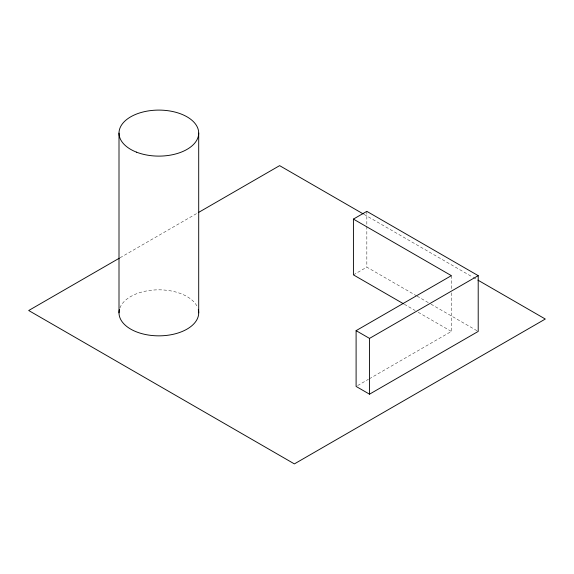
<?xml version="1.0" encoding="UTF-8"?>
<svg xmlns="http://www.w3.org/2000/svg" width="574" height="574" viewBox="0 0 574 574"><rect width="100%" height="100%" fill="white"/><g stroke="black" fill="none" stroke-linecap="round" stroke-linejoin="round"><path stroke-width="0.43" stroke-dasharray="2.87 2.15" d="M120.088 257.755L197.528 213.04M353.419 274.874L366.836 267.132L416.337 295.71M357.652 385.541L368.494 379.278M369.269 378.833L451.372 331.428L451.372 290.702M364.052 214.389L472.488 276.998M473.263 277.443L477.138 279.682M417.111 296.155L430.256 303.746M431.031 304.191L477.439 330.983M404.326 304.263L415.124 310.498M418.209 312.285L451.372 331.428M451.372 275.649L451.372 289.82M366.836 211.354L366.836 225.517M366.836 226.4L366.836 267.132M119.916 307.944A39.85 23.01 0 0 1 157.434 289.841A39.85 23.01 0 0 1 197.09 306.358"/><path stroke-width="0.86" d="M119.313 258.2L28.7 310.512L294.383 463.9L545.3 319.036L477.912 280.126M198.303 212.595L279.617 165.642L363.277 213.944M353.419 219.096L366.836 211.354L478.207 275.649L478.207 331.428L369.52 394.18L356.102 386.431L356.102 330.653L451.372 275.649L353.419 219.096L353.419 274.874L403.551 303.818M356.102 330.653L369.52 338.402L478.207 275.649M369.52 338.402L369.52 394.18M198.704 133.103L198.704 312.837M119.005 133.103L119.005 312.837M198.303 309.565A39.85 23.01 0 0 1 158.855 335.847A39.85 23.01 0 0 1 119.414 309.565M136.519 152.16A39.85 23.01 0 0 0 198.604 134.747A39.85 23.01 0 0 0 141.441 112.411A39.85 23.01 0 0 0 136.519 152.16"/></g></svg>
